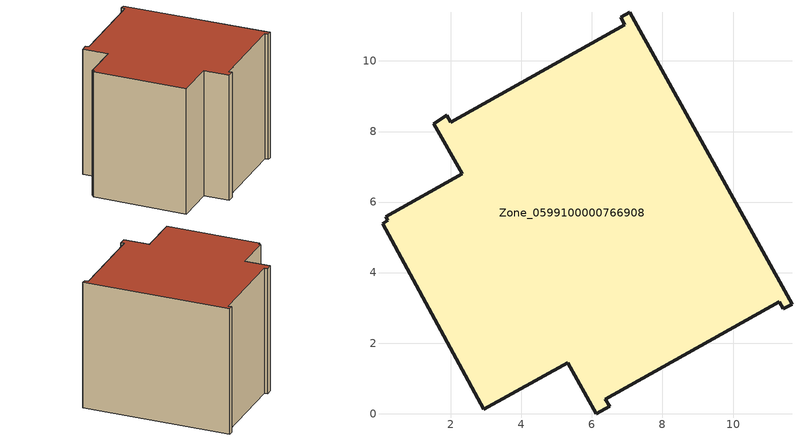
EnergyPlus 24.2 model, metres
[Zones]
Zone_0599100000766908
 floor ground (C_G): 6.93,11.03 6.82,11.24 7.07,11.38 11.67,3.11 11.43,2.97 11.31,3.17 6.38,0.41 6.5,0.21 6.12,0 5.31,1.45 2.93,0.12 0.06,5.39 0.21,5.48 0.15,5.59 2.32,6.8 1.51,8.22 1.88,8.46 2,8.26 z0
 wall outside (C_F): 6.82,11.24 6.93,11.03 2,8.26 1.88,8.46 1.51,8.22 2.32,6.8 0.15,5.59 0.21,5.48 0.06,5.39 2.93,0.12 5.31,1.45 6.12,0 6.5,0.21 6.38,0.41 11.31,3.17 11.43,2.97 11.67,3.11 7.07,11.38 6.82,11.24 z0:8.25
 roof outside (C_R): 11.31,3.17 11.43,2.97 11.67,3.11 7.07,11.38 6.82,11.24 6.93,11.03 2,8.26 1.88,8.46 1.51,8.22 2.32,6.8 0.15,5.59 0.21,5.48 0.06,5.39 2.93,0.12 5.31,1.45 6.12,0 6.5,0.21 6.38,0.41 z8.25
[BUILDING]
Pand.0599100000766908: North Axis=0; Terrain=City; Loads Convergence Tolerance Value=0.04; Temperature Convergence Tolerance Value=0.4; Solar Distribution=FullExterior; Maximum Number of Warmup Days=25; Minimum Number of Warmup Days=1
[Site:Location]
Rotterdam.The.Hague.AP_ZH_NLD Design_Conditions: Latitude=51.96; Longitude=4.45; Time Zone=1; Elevation=-4.5
[SITE:GROUNDTEMPERATURE:BUILDINGSURFACE]
18, 18, 18, 18, 18, 18, 18, 18, 18, 18, 18, 18
[MATERIAL] Thermal Absorptance=0.9; Solar Absorptance=0.7; Visible Absorptance=0.7
Name | Roughness | Thickness | Conductivity | Density | Specific Heat
G.TC.1965-1974 | MediumSmooth | 0.15 | 0.882353 | 540 | 1210
F.TC.1965-1974 | Rough | 0.3 | 0.697674 | 1920 | 840
R.TC.1965-1974 | MediumRough | 0.2 | 0.232558 | 1500 | 1000
[CONSTRUCTION]
C_G: G.TC.1965-1974
C_F: F.TC.1965-1974
C_R: R.TC.1965-1974
[ZONE]
Zone_0599100000766908: Type=1; Multiplier=1; Ceiling Height=Autocalculate; Volume=Autocalculate; Floor Area=autocalculate; Part of Total Floor Area=Yes
[ZONEINFILTRATION:DESIGNFLOWRATE]
Infil_Zone_0599100000766908: Zone or ZoneList or Space or SpaceList=Zone_0599100000766908; Schedule=AlwaysOn; Design Flow Rate Calculation Method=Flow/Area; Flow Rate per Floor Area=0.003; Constant Term Coefficient=1; Temperature Term Coefficient=0; Velocity Term Coefficient=0; Velocity Squared Term Coefficient=0
[HVACTEMPLATE:ZONE:IDEALLOADSAIRSYSTEM]
Zone_0599100000766908: Maximum Heating Supply Air Temperature=50; Minimum Cooling Supply Air Temperature=13; Maximum Heating Supply Air Humidity Ratio=0.0156; Minimum Cooling Supply Air Humidity Ratio=0.0077; Heating Limit=NoLimit; Cooling Limit=NoLimit; Dehumidification Control Type=ConstantSensibleHeatRatio; Cooling Sensible Heat Ratio=0.7; Dehumidification Setpoint=60; Humidification Control Type=None; Humidification Setpoint=30; Outdoor Air Method=None; Outdoor Air Flow Rate per Person=0.00944; Outdoor Air Flow Rate per Zone Floor Area=0; Outdoor Air Flow Rate per Zone=0; Demand Controlled Ventilation Type=None; Outdoor Air Economizer Type=NoEconomizer; Heat Recovery Type=None; Sensible Heat Recovery Effectiveness=0.7; Latent Heat Recovery Effectiveness=0.65
[ZONECONTROL:THERMOSTAT]
ThermostatControl_Zone_0599100000766908: Zone or ZoneList=Zone_0599100000766908; Control Type Schedule=DualSetpointControlType; Control 1=Thermostat_Zone_0599100000766908; Temperature Difference Between Cutout And Setpoint=0
[THERMOSTATSETPOINT:DUALSETPOINT]
Thermostat_Zone_0599100000766908: Heating Setpoint Temperature Schedule=HeatingSetpoint_Zone_0599100000766908; Cooling Setpoint Temperature Schedule=CoolingSetpoint_Zone_0599100000766908
[SCHEDULE:COMPACT]
HeatingSetpoint_Zone_0599100000766908: Through: 12/31, For: AllDays, Until: 24:00, 21
CoolingSetpoint_Zone_0599100000766908: Through: 12/31, For: AllDays, Until: 24:00, 24
DualSetpointControlType: Through: 12/31, For: AllDays, Until: 24:00, 4
AlwaysOn: Through: 12/31, For: AllDays, Until: 24:00, 1
